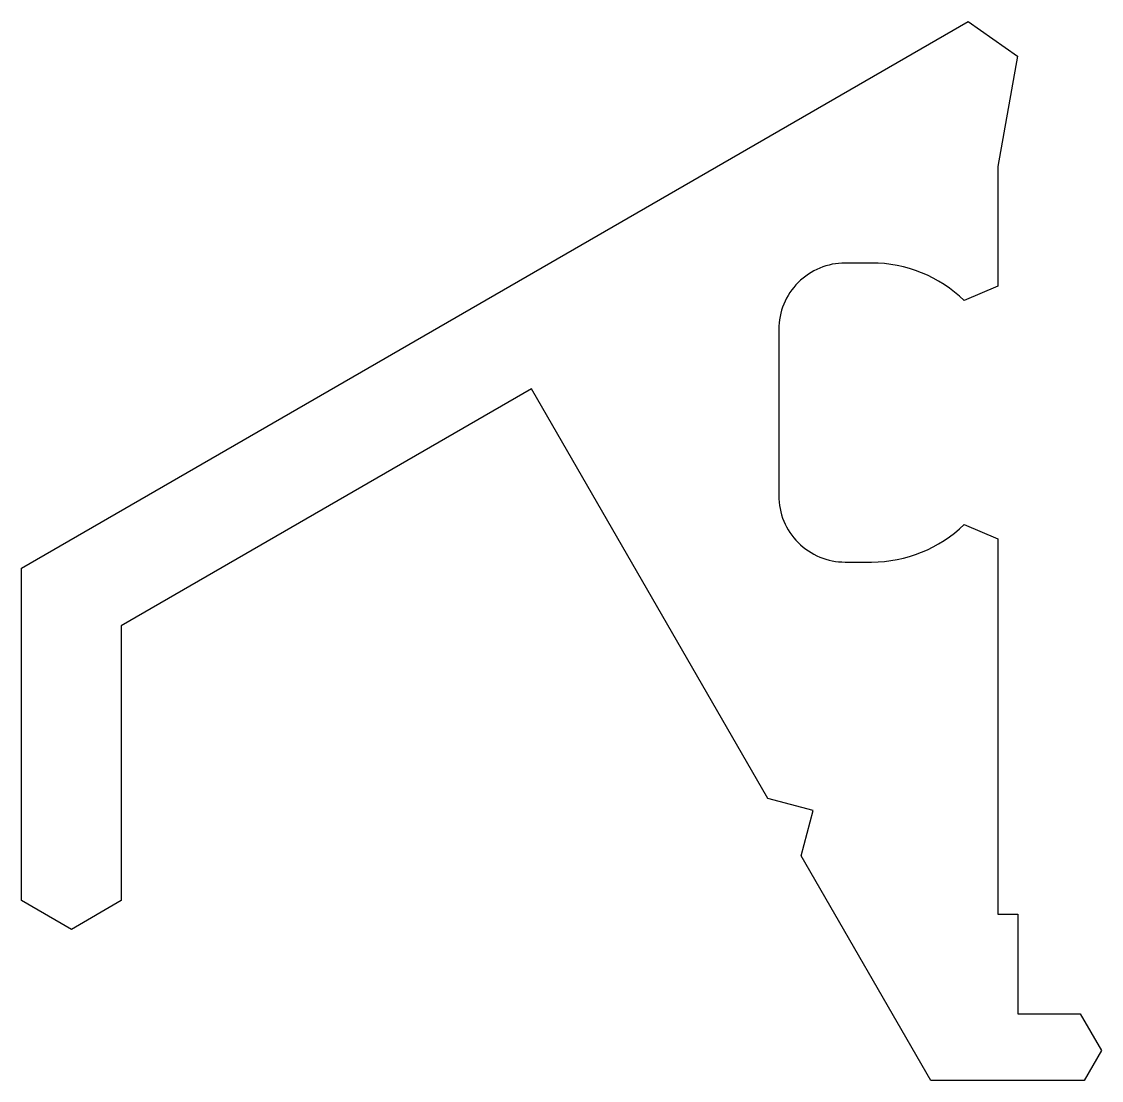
# Model space of a CAD drawing. Header units: millimetres. Extents: x 0 to 16.3, y 0 to 15.9.
import ezdxf

# ---------------------------------------------------------------- set-up
doc = ezdxf.new("R2010")
doc.units = ezdxf.units.MM
doc.header["$LTSCALE"] = 0.5

msp = doc.modelspace()

# ---------------------------------------------------------------- linework, layer by layer
msp.add_lwpolyline([(14.7, 8.15), (14.7, 2.5), (15, 2.5), (15, 1), (15.94, 1), (16.258, 0.45), (15.998, 0), (13.687, 0), (11.737, 3.377), (11.92, 4.061), (11.237, 4.244), (7.678, 10.407), (1.5, 6.84), (1.5, 2.706), (0.75, 2.273), (0, 2.706), (0, 7.706), (14.25, 15.933), (14.992, 15.413), (14.7, 13.755), (14.7, 11.95), (14.191, 11.735, 0.195107), (12.798, 12.3), (12.4, 12.3, 0.414214), (11.4, 11.3), (11.4, 8.8, 0.414214), (12.4, 7.8), (12.798, 7.8, 0.195107), (14.191, 8.365), (14.7, 8.15)], format="xyb", close=True)

doc.saveas('drawing.dxf')
